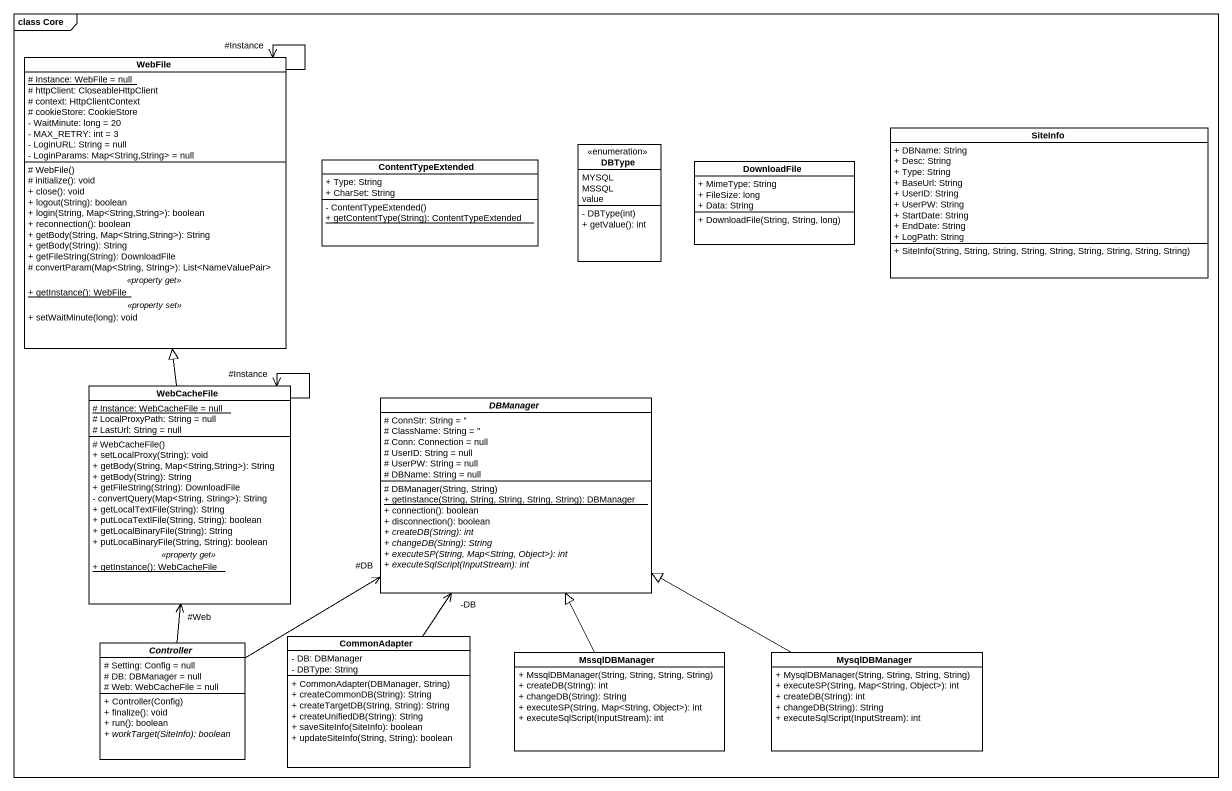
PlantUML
@startuml
mainframe class Core
hide circle
hide empty members
skinparam classAttributeIconSize 0
class WebFile {
  {static} # Instance: WebFile = null
  # httpClient: CloseableHttpClient
  # context: HttpClientContext
  # cookieStore: CookieStore
  - WaitMinute: long = 20
  - MAX_RETRY: int = 3
  - LoginURL: String = null
  - LoginParams: Map<String,String> = null
  --
  # WebFile()
  # initialize(): void
  + close(): void
  + logout(String): boolean
  + login(String, Map<String,String>): boolean
  + reconnection(): boolean
  + getBody(String, Map<String,String>): String
  + getBody(String): String
  + getFileString(String): DownloadFile
  # convertParam(Map<String, String>): List<NameValuePair>
  .. <<property get>> ..
  {static} + getInstance(): WebFile
  .. <<property set>> ..
  + setWaitMinute(long): void
}
class ContentTypeExtended {
  + Type: String
  + CharSet: String
  - ContentTypeExtended()
  {static} + getContentType(String): ContentTypeExtended
}
enum DBType {
  MYSQL
  MSSQL
  value
  - DBType(int)
  + getValue(): int
}
class DownloadFile {
  + MimeType: String
  + FileSize: long
  + Data: String
  + DownloadFile(String, String, long)
}
class SiteInfo {
  + DBName: String
  + Desc: String
  + Type: String
  + BaseUrl: String
  + UserID: String
  + UserPW: String
  + StartDate: String
  + EndDate: String
  + LogPath: String
  + SiteInfo(String, String, String, String, String, String, String, String, String)
}
class WebCacheFile {
  {static} # Instance: WebCacheFile = null
  # LocalProxyPath: String = null
  # LastUrl: String = null
  --
  # WebCacheFile()
  + setLocalProxy(String): void
  + getBody(String, Map<String,String>): String
  + getBody(String): String
  + getFileString(String): DownloadFile
  - convertQuery(Map<String, String>): String
  + getLocalTextFile(String): String
  + putLocaTextlFile(String, String): boolean
  + getLocalBinaryFile(String): String
  + putLocaBinaryFile(String, String): boolean
  .. <<property get>> ..
  {static} + getInstance(): WebCacheFile
}
abstract class DBManager {
  # ConnStr: String = ''
  # ClassName: String = ''
  # Conn: Connection = null
  # UserID: String = null
  # UserPW: String = null
  # DBName: String = null
  # DBManager(String, String)
  {static} + getInstance(String, String, String, String, String): DBManager
  + connection(): boolean
  + disconnection(): boolean
  {abstract} + createDB(String): int
  {abstract} + changeDB(String): String
  {abstract} + executeSP(String, Map<String, Object>): int
  {abstract} + executeSqlScript(InputStream): int
}
abstract class Controller {
  # Setting: Config = null
  # DB: DBManager = null
  # Web: WebCacheFile = null
  + Controller(Config)
  + finalize(): void
  + run(): boolean
  {abstract} + workTarget(SiteInfo): boolean
}
class CommonAdapter {
  - DB: DBManager
  - DBType: String
  + CommonAdapter(DBManager, String)
  + createCommonDB(String): String
  + createTargetDB(String, String): String
  + createUnifiedDB(String): String
  + saveSiteInfo(SiteInfo): boolean
  + updateSiteInfo(String, String): boolean
}
class MssqlDBManager {
  + MssqlDBManager(String, String, String, String)
  + createDB(String): int
  + changeDB(String): String
  + executeSP(String, Map<String, Object>): int
  + executeSqlScript(InputStream): int
}
class MysqlDBManager {
  + MysqlDBManager(String, String, String, String)
  + executeSP(String, Map<String, Object>): int
  + createDB(String): int
  + changeDB(String): String
  + executeSqlScript(InputStream): int
}
WebFile --> "#Instance" WebFile
WebCacheFile -up-|> WebFile
WebCacheFile --> "#Instance" WebCacheFile
Controller -up-> "#Web" WebCacheFile
Controller -right-> "#DB" DBManager
CommonAdapter -up-> "-DB" DBManager
MssqlDBManager -up-|> DBManager
MysqlDBManager -left-|> DBManager
@enduml
